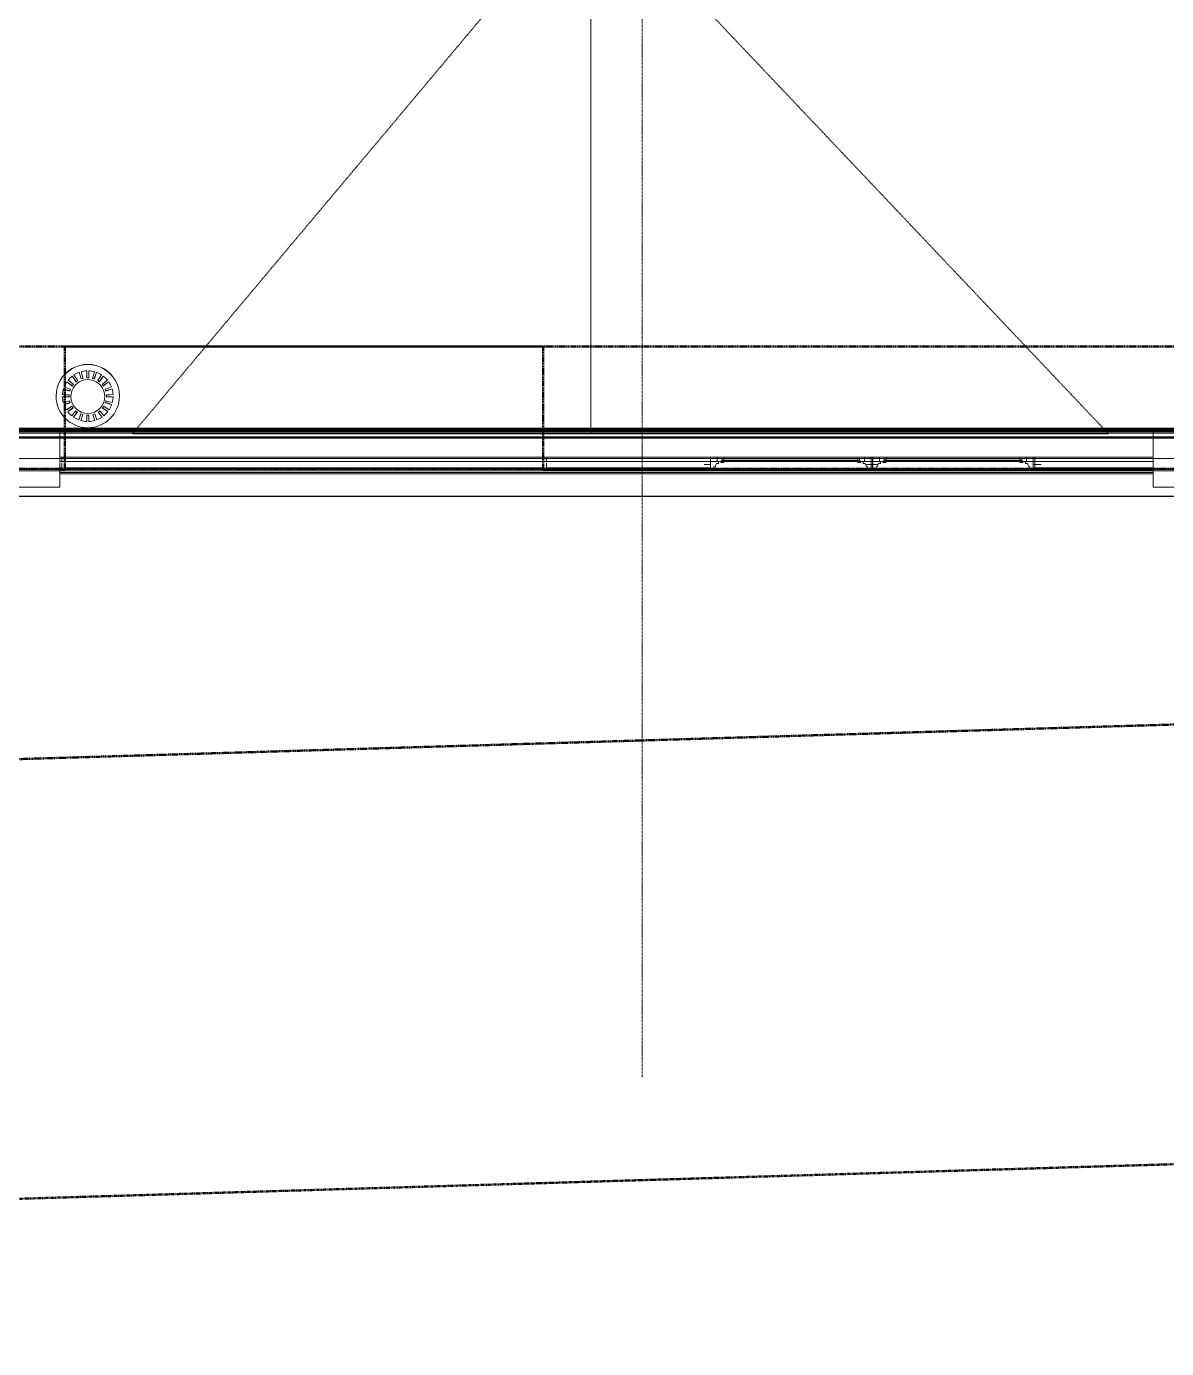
# Model space of a CAD drawing. Header units: inches. Extents: x -4235 to -464, y 9767 to 12269.
# Drawn here: x -2646 to -2376.2, y 9772 to 10084.9 of the extents above; entities that cross this region are included whole.
import ezdxf

# ---------------------------------------------------------------- set-up
doc = ezdxf.new("R2010")
doc.units = ezdxf.units.IN
doc.header["$MEASUREMENT"] = 0
for name, pattern in [('Dash 1_16_', [0.125, 0.0625, -0.0625]), ('Double Dash 3_8_', [1, 0.375, -0.125, 0.125, -0.125, 0.125, -0.125]), ('Grid Line 1_2_', [0.875, 0.5, -0.125, 0.125, -0.125])]:
    doc.linetypes.add(name, pattern=pattern)
for name, color, linetype, lineweight in [('A-GENM', 5, 'Continuous', 9), ('A-GLAZ-1', 151, 'Continuous', 9), ('A-GLAZ-2', 151, 'Continuous', 20), ('A-ROOF', 132, 'Continuous', 13), ('A-ROOF-1', 10, 'Dash 1_16_', 9), ('A-ROOF-2', 7, 'Dash 1_16_', 9), ('A-WALL-1', 113, 'Continuous', 9), ('C-PROP-LINE', 91, 'Double Dash 3_8_', 50), ('C-PROP-LINE-1', 91, 'Dash 1_16_', 50), ('M-EQPM', 50, 'Continuous', 9), ('S-GRID-1', 1, 'Grid Line 1_2_', 9)]:
    doc.layers.add(name, color=color, linetype=linetype, lineweight=lineweight)

# ---------------------------------------------------------------- blocks, each defined once
blk = doc.blocks.new('Basic Wall _ EXT - FIBER CEMENT - LARGE - ___-2505169-BACKGROUND - ROOF PLAN')
at = {"layer": 'A-WALL-1'}
for p, q in [((-2638.11, 9981.94), (-2636.92, 9981.94)), ((-2636.92, 9981.94), (-2638.11, 9981.94)), ((-2636.92, 9981.91), (-2638.11, 9981.91)), ((-2636.92, 9981.91), (-2638.11, 9981.91)), ((-2636.92, 9981.79), (-2636.92, 9981.91)), ((-2636.92, 9981.5), (-2636.92, 9981.62)), ((-2636.92, 9980.52), (-2636.92, 9981.49)), ((-2523.72, 9981.94), (-2484.14, 9981.94)), ((-2484.14, 9981.94), (-2523.72, 9981.94)), ((-2484.14, 9981.91), (-2523.72, 9981.91)), ((-2484.14, 9981.91), (-2523.72, 9981.91)), ((-2446.11, 9981.94), (-2445.74, 9981.94)), ((-2445.74, 9981.94), (-2446.11, 9981.94)), ((-2445.74, 9981.91), (-2446.11, 9981.91)), ((-2445.74, 9981.91), (-2446.11, 9981.91)), ((-2407.71, 9981.94), (-2379.31, 9981.94)), ((-2379.31, 9981.94), (-2407.71, 9981.94)), ((-2379.31, 9981.91), (-2407.71, 9981.91)), ((-2379.31, 9981.91), (-2407.71, 9981.91)), ((-2636.92, 9979.9), (-2638.11, 9979.9)), ((-2636.92, 9979.9), (-2638.11, 9979.9)), ((-2638.11, 9979.87), (-2636.92, 9979.87)), ((-2636.92, 9979.87), (-2638.11, 9979.87)), ((-2636.92, 9979.9), (-2636.92, 9980.07)), ((-2636.92, 9980.07), (-2636.92, 9979.87)), ((-2636.92, 9979.87), (-2636.92, 9979.9)), ((-2523.72, 9980.41), (-2523.72, 9980.36)), ((-2523.72, 9980.36), (-2523.72, 9980.41)), ((-2523.72, 9980.07), (-2523.72, 9979.9)), ((-2523.72, 9979.87), (-2523.72, 9980.07)), ((-2523.72, 9979.9), (-2523.72, 9979.87)), ((-2484.14, 9979.9), (-2523.72, 9979.9)), ((-2484.14, 9979.9), (-2523.72, 9979.9)), ((-2523.72, 9979.87), (-2484.14, 9979.87)), ((-2484.14, 9979.87), (-2523.72, 9979.87)), ((-2445.74, 9979.9), (-2446.11, 9979.9)), ((-2445.74, 9979.9), (-2446.11, 9979.9)), ((-2446.11, 9979.87), (-2445.74, 9979.87)), ((-2445.74, 9979.87), (-2446.11, 9979.87)), ((-2379.31, 9979.9), (-2407.71, 9979.9)), ((-2379.31, 9979.9), (-2407.71, 9979.9)), ((-2407.71, 9979.87), (-2379.31, 9979.87)), ((-2379.31, 9979.87), (-2407.71, 9979.87))]:
    blk.add_line(p, q, dxfattribs=at)
blk = doc.blocks.new('Basic Wall _ EXT - FIBER CEMENT - LARGE - ___-2162463-BACKGROUND - ROOF PLAN')
at = {"layer": 'A-WALL-1'}
for p, q in [((-2638.11, 9981.94), (-2379.31, 9981.94)), ((-2379.31, 9981.94), (-2638.11, 9981.94)), ((-2379.31, 9981.91), (-2638.11, 9981.91)), ((-2379.31, 9981.91), (-2638.11, 9981.91)), ((-2379.31, 9979.32), (-2638.11, 9979.32)), ((-2379.31, 9979.31), (-2638.11, 9979.31)), ((-2379.31, 9979.31), (-2638.11, 9979.31)), ((-2379.31, 9979.3), (-2638.11, 9979.3)), ((-2379.31, 9979.28), (-2638.11, 9979.28)), ((-2379.31, 9979.28), (-2638.11, 9979.28)), ((-2638.11, 9978.98), (-2379.31, 9978.98))]:
    blk.add_line(p, q, dxfattribs=at)
blk = doc.blocks.new('Basic Wall _ EXT - FIBER CEMENT - SMALL - ___-2145937-BACKGROUND - ROOF PLAN')
at = {"layer": 'A-WALL-1'}
for p, q in [((-2075.54, 9987.44), (-3853.48, 9987.44)), ((-2075.54, 9987.44), (-3853.48, 9987.44)), ((-2075.62, 9987.51), (-3853.4, 9987.51)), ((-2075.62, 9987.51), (-3853.4, 9987.51)), ((-3853.2, 9987.72), (-2075.83, 9987.72)), ((-2075.83, 9987.72), (-3853.2, 9987.72)), ((-3852.33, 9988.59), (-2076.7, 9988.59)), ((-2076.7, 9988.59), (-3852.33, 9988.59)), ((-2077.05, 9988.94), (-3851.97, 9988.94)), ((-2077.1, 9988.99), (-3851.93, 9988.99)), ((-2077.11, 9989), (-3851.92, 9989)), ((-2077.18, 9989.07), (-3851.85, 9989.07)), ((-2077.17, 9989.06), (-3851.85, 9989.06)), ((-2077.17, 9989.06), (-3851.85, 9989.06)), ((-2077.2, 9989.09), (-3851.82, 9989.09)), ((-2077.24, 9989.13), (-3851.78, 9989.13)), ((-2077.25, 9989.14), (-3851.77, 9989.14)), ((-2077.4, 9989.29), (-3851.63, 9989.29)), ((-2077.6, 9989.49), (-3851.42, 9989.49)), ((-2077.67, 9989.56), (-3851.35, 9989.56)), ((-2077.8, 9989.69), (-3851.22, 9989.69)), ((-2077.91, 9989.8), (-3851.11, 9989.8)), ((-2070.72, 9982.61), (-3858.3, 9982.61)), ((-2070.72, 9982.61), (-3858.3, 9982.61)), ((-2067.77, 9979.66), (-3861.25, 9979.66)), ((-2067.84, 9979.73), (-3861.19, 9979.73)), ((-3860.81, 9980.11), (-2068.22, 9980.11)), ((-2068.29, 9980.19), (-3860.73, 9980.19)), ((-2068.29, 9980.19), (-3860.73, 9980.19)), ((-3867.29, 9973.63), (-2061.73, 9973.63)), ((-2061.73, 9973.63), (-3867.29, 9973.63)), ((-2061.81, 9973.7), (-3867.21, 9973.7)), ((-2061.81, 9973.7), (-3867.21, 9973.7))]:
    blk.add_line(p, q, dxfattribs=at)
blk = doc.blocks.new('Window-Double_Hung-Andersen-400_Series-Tilt_Wash - DOUBLE HUNG - COTTAGE - 3RD FLOOR-2888871-BACKGROUND - ROOF PLAN')
at = {"layer": 'A-GLAZ-1'}
for p, q in [((-16.29, -2.13), (-15.7, -2.13)), ((-16.29, -2.5), (-15.7, -2.5)), ((-15.82, -2.5), (-15.82, -2.13)), ((-15.7, -2), (15.7, -2)), ((-15.7, -2.13), (15.7, -2.13)), ((-15.7, -2.5), (15.7, -2.5)), ((-15.7, -2.63), (15.7, -2.63)), ((16.29, -2.13), (15.7, -2.13)), ((16.29, -2.5), (15.7, -2.5)), ((15.82, -2.5), (15.82, -2.13))]:
    blk.add_line(p, q, dxfattribs=at)
at = {"layer": 'A-GLAZ-2'}
for p, q in [((-19.01, -2.01), (-19.01, -1.69)), ((-19.01, -2.69), (-19.01, -2.01)), ((-19.01, -2.89), (-19.01, -2.72)), ((-19.01, -3.57), (-19.01, -3)), ((-17.42, -2.01), (-17.42, -1.69)), ((-17.42, -2.69), (-17.42, -2.01)), ((-17.42, -2.75), (-16.57, -2.75)), ((-17.14, -2.89), (-17.14, -2.75)), ((-17.14, -3.19), (-17.14, -3)), ((-16.57, -2.63), (-16.57, -2.69)), ((-15.7, -2.63), (-16.57, -2.63)), ((-16.57, -2.72), (-16.57, -2.89)), ((-15.86, -2.97), (-16.57, -2.97)), ((-15.7, -2), (-16.29, -2)), ((-16.29, -2.63), (-16.29, -2.01)), ((-15.82, -2.89), (-15.74, -2.72)), ((-15.78, -1.69), (-15.7, -2)), ((-15.73, -2.69), (-15.7, -2.63)), ((15.78, -1.69), (15.7, -2)), ((15.7, -2), (16.29, -2)), ((15.73, -2.69), (15.7, -2.63)), ((15.7, -2.63), (16.57, -2.63)), ((15.82, -2.89), (15.74, -2.72)), ((15.84, -2.94), (15.82, -2.9)), ((15.86, -2.97), (16.57, -2.97)), ((16.29, -2.63), (16.29, -2.01)), ((16.57, -2.63), (16.57, -2.69)), ((16.57, -2.72), (16.57, -2.89)), ((17.42, -2.75), (16.57, -2.75)), ((16.57, -2.9), (16.57, -2.94)), ((17.14, -2.89), (17.14, -2.75)), ((17.14, -2.94), (17.14, -2.9)), ((17.14, -3.19), (17.14, -3)), ((17.42, -2.01), (17.42, -1.69)), ((17.42, -2.69), (17.42, -2.01)), ((19.01, -1.69), (19.01, -2.01)), ((19.01, -2.01), (19.01, -2.69)), ((19.01, -2.72), (19.01, -2.89)), ((19.01, -2.9), (19.01, -2.94)), ((19.01, -3), (19.01, -3.66)), ((-19.01, -3.44), (-20.51, -3.44)), ((-19.01, -4.11), (-19.01, -3.58)), ((-19.01, -4.21), (-19.01, -4.16)), ((-19.01, -4.27), (-19.01, -4.22)), ((-19.01, -4.39), (-19.01, -4.34)), ((-19.01, -4.81), (-19.01, -4.56)), ((19.01, -4.81), (-19.01, -4.81)), ((-18.2, -4), (-17.92, -4)), ((-18.2, -4.11), (-18.2, -4)), ((-18.2, -4.21), (-18.2, -4.16)), ((-18.2, -4.27), (-18.2, -4.22)), ((-18.2, -4.39), (-18.2, -4.34)), ((-18.2, -4.81), (-18.2, -4.56)), ((-17.92, -4), (-17.76, -3.58)), ((-17.76, -3.57), (-17.61, -3.19)), ((-17.61, -3.19), (-17.14, -3.19)), ((17.61, -3.19), (17.14, -3.19)), ((17.79, -3.65), (17.61, -3.19)), ((17.92, -4), (17.79, -3.66)), ((18.2, -4), (17.92, -4)), ((18.2, -4.11), (18.2, -4)), ((18.2, -4.21), (18.2, -4.16)), ((18.2, -4.27), (18.2, -4.22)), ((18.2, -4.39), (18.2, -4.34)), ((18.2, -4.81), (18.2, -4.56)), ((19.01, -3.44), (20.51, -3.44)), ((19.01, -3.66), (19.01, -4.11)), ((19.01, -4.16), (19.01, -4.21)), ((19.01, -4.22), (19.01, -4.27)), ((19.01, -4.34), (19.01, -4.39)), ((19.01, -4.56), (19.01, -4.81))]:
    blk.add_line(p, q, dxfattribs=at)
blk = doc.blocks.new('Window-Double_Hung-Andersen-400_Series-Tilt_Wash - DOUBLE HUNG - REVERSE COTTAGE - 2ND FLOOR-2888952-BACKGROUND - ROOF PLAN')
at = {"layer": 'A-GLAZ-2'}
for p, q in [((19.01, -1.69), (19.01, -2.01)), ((19.01, -2.01), (19.01, -2.69)), ((19.01, -2.72), (19.01, -2.89)), ((19.01, -2.9), (19.01, -2.94)), ((19.01, -3), (19.01, -3.66)), ((-19.39, -3.44), (-19.76, -3.44)), ((19.01, -4.81), (18.64, -4.81)), ((19.01, -3.44), (20.51, -3.44)), ((19.01, -3.66), (19.01, -4.11)), ((19.01, -4.16), (19.01, -4.21)), ((19.01, -4.22), (19.01, -4.27)), ((19.01, -4.34), (19.01, -4.39)), ((19.01, -4.56), (19.01, -4.76)), ((19.01, -4.76), (19.01, -4.81))]:
    blk.add_line(p, q, dxfattribs=at)
blk = doc.blocks.new('Window-Double_Hung-Andersen-400_Series-Tilt_Wash - DOUBLE HUNG - COTTAGE - 3RD FLOOR-V74-BACKGROUND - ROOF PLAN')
at = {"layer": 'A-GLAZ-1'}
for p, q in [((-16.29, -2.13), (-15.7, -2.13)), ((-16.29, -2.5), (-15.7, -2.5)), ((-15.82, -2.5), (-15.82, -2.13)), ((-15.7, -2), (15.7, -2)), ((-15.7, -2.13), (15.7, -2.13)), ((-15.7, -2.5), (15.7, -2.5)), ((-15.7, -2.63), (15.7, -2.63)), ((16.29, -2.13), (15.7, -2.13)), ((16.29, -2.5), (15.7, -2.5)), ((15.82, -2.5), (15.82, -2.13))]:
    blk.add_line(p, q, dxfattribs=at)
at = {"layer": 'A-GLAZ-2'}
for p, q in [((-19.01, -2.01), (-19.01, -1.69)), ((-19.01, -2.69), (-19.01, -2.01)), ((-19.01, -2.88), (-19.01, -2.72)), ((-19.01, -3.48), (-19.01, -3)), ((-17.42, -2.01), (-17.42, -1.69)), ((-17.42, -2.69), (-17.42, -2.01)), ((-17.42, -2.75), (-16.57, -2.75)), ((-17.14, -2.88), (-17.14, -2.75)), ((-17.14, -3.19), (-17.14, -3)), ((-16.57, -2.63), (-16.57, -2.69)), ((-15.7, -2.63), (-16.57, -2.63)), ((-16.57, -2.72), (-16.57, -2.88)), ((-15.86, -2.97), (-16.57, -2.97)), ((-15.7, -2), (-16.29, -2)), ((-16.29, -2.63), (-16.29, -2.01)), ((-15.82, -2.88), (-15.74, -2.72)), ((-15.78, -1.69), (-15.7, -2)), ((-15.73, -2.69), (-15.7, -2.63)), ((15.78, -1.69), (15.7, -2)), ((15.7, -2), (16.29, -2)), ((15.73, -2.69), (15.7, -2.63)), ((15.7, -2.63), (16.57, -2.63)), ((15.82, -2.89), (15.74, -2.72)), ((15.86, -2.97), (16.57, -2.97)), ((16.29, -2.63), (16.29, -2.01)), ((16.57, -2.63), (16.57, -2.69)), ((16.57, -2.72), (16.57, -2.89)), ((17.42, -2.75), (16.57, -2.75)), ((17.14, -2.89), (17.14, -2.75)), ((17.14, -3.19), (17.14, -3)), ((17.42, -2.01), (17.42, -1.69)), ((17.42, -2.69), (17.42, -2.01)), ((19.01, -1.69), (19.01, -2.01)), ((19.01, -2.01), (19.01, -2.69)), ((19.01, -2.72), (19.01, -2.89)), ((19.01, -3), (19.01, -3.57)), ((-19.01, -3.44), (-20.51, -3.44)), ((-19.01, -4.11), (-19.01, -3.49)), ((-19.01, -4.21), (-19.01, -4.16)), ((-19.01, -4.27), (-19.01, -4.22)), ((-19.01, -4.39), (-19.01, -4.34)), ((-19.01, -4.81), (-19.01, -4.56)), ((19.01, -4.81), (-19.01, -4.81)), ((-18.2, -4), (-17.92, -4)), ((-18.2, -4.11), (-18.2, -4)), ((-18.2, -4.21), (-18.2, -4.16)), ((-18.2, -4.27), (-18.2, -4.22)), ((-18.2, -4.39), (-18.2, -4.34)), ((-18.2, -4.81), (-18.2, -4.56)), ((-17.92, -4), (-17.72, -3.49)), ((-17.72, -3.48), (-17.61, -3.19)), ((-17.61, -3.19), (-17.14, -3.19)), ((17.61, -3.19), (17.14, -3.19)), ((17.75, -3.57), (17.61, -3.19)), ((17.92, -4), (17.76, -3.57)), ((18.2, -4), (17.92, -4)), ((18.2, -4.11), (18.2, -4)), ((18.2, -4.21), (18.2, -4.16)), ((18.2, -4.27), (18.2, -4.22)), ((18.2, -4.39), (18.2, -4.34)), ((18.2, -4.81), (18.2, -4.56)), ((19.01, -3.44), (20.51, -3.44)), ((19.01, -3.57), (19.01, -4.11)), ((19.01, -4.16), (19.01, -4.21)), ((19.01, -4.22), (19.01, -4.27)), ((19.01, -4.34), (19.01, -4.39)), ((19.01, -4.56), (19.01, -4.81))]:
    blk.add_line(p, q, dxfattribs=at)
blk = doc.blocks.new('Family1 - SCUPPER - east_west-V150-BACKGROUND - ROOF PLAN')
at = {"layer": 'A-GENM'}
for p, q in [((-5, 8.81), (5, 8.81)), ((-5, 4.97), (-5, 8.81)), ((5, 8.81), (5, 4.97)), ((-5, 4.56), (-5, 4.97)), ((-5, 4.34), (-5, 4.39)), ((-5, 4.28), (-5, 4.33)), ((-5, 4.22), (-5, 4.27)), ((-5, 4.16), (-5, 4.21)), ((-5, 3), (-5, 4.11)), ((5, 4.97), (5, 4.56)), ((5, 4.39), (5, 4.34)), ((5, 4.33), (5, 4.28)), ((5, 4.27), (5, 4.22)), ((5, 4.21), (5, 4.16)), ((5, 4.11), (5, 3)), ((-5, 2.9), (-5, 2.94)), ((-5, 2.01), (-5, 2.89)), ((-5, -2.81), (-5, 2.01)), ((5, 2.94), (5, 2.9)), ((5, 2.89), (5, 2.01)), ((5, 2.01), (5, -2.81)), ((-5, -2.89), (-5, -2.81)), ((-5, -3.09), (-5, -2.89)), ((-5, -3.96), (-5, -3.09)), ((5, -2.81), (5, -2.89)), ((5, -2.93), (5, -3.09)), ((5, -3.09), (5, -3.96)), ((-5, -4.26), (-5, -3.96)), ((-5, -4.33), (-5, -4.27)), ((5, -4.44), (-5, -4.44)), ((5, -3.96), (5, -4.26)), ((5, -4.27), (5, -4.33))]:
    blk.add_line(p, q, dxfattribs=at)
blk = doc.blocks.new('Family1 - SCUPPER - east_west-V154-BACKGROUND - ROOF PLAN')
at = {"layer": 'A-GENM'}
for p, q in [((-5, 8.81), (5, 8.81)), ((-5, 4.97), (-5, 8.81)), ((5, 8.81), (5, 4.97)), ((-5, 4.56), (-5, 4.97)), ((-5, 3), (-5, 4.11)), ((5, 4.97), (5, 4.56)), ((5, 4.11), (5, 3)), ((-5, 2.01), (-5, 2.84)), ((-5, -2.81), (-5, 2.01)), ((5, 2.84), (5, 2.01)), ((5, 2.01), (5, -2.81)), ((-5, -2.89), (-5, -2.81)), ((-5, -3.09), (-5, -2.89)), ((-5, -3.96), (-5, -3.09)), ((5, -2.81), (5, -2.89)), ((5, -2.89), (5, -3.09)), ((5, -3.09), (5, -3.96)), ((-5, -4.26), (-5, -3.96)), ((-5, -4.33), (-5, -4.28)), ((5, -4.44), (-5, -4.44)), ((5, -3.96), (5, -4.26))]:
    blk.add_line(p, q, dxfattribs=at)
blk = doc.blocks.new('22142613 - Roof Drains - Type A - 15_ Strainer - 8_ Drain-V169-BACKGROUND - ROOF PLAN')
at = {"layer": 'M-EQPM'}
for p, q in [((-3563.23, 10003.01), (-3562.72, 10001.43)), ((-3559.63, 10001.43), (-3559.12, 10003.01)), ((-3566.12, 10000.77), (-3564.81, 9999.81)), ((-3564.85, 10002.12), (-3563.88, 10000.79)), ((-3558.46, 10000.79), (-3557.5, 10002.12)), ((-3557.54, 9999.81), (-3556.23, 10000.77)), ((-3568.67, 9997.4), (-3568.67, 9997.37)), ((-3567.17, 9997.23), (-3565.6, 9997.23)), ((-3566.92, 9999.09), (-3565.4, 9998.59)), ((-3565.17, 9997.61), (-3565.17, 9997.4)), ((-3557.17, 9997.4), (-3557.17, 9997.61)), ((-3556.95, 9998.59), (-3555.42, 9999.09)), ((-3556.75, 9997.23), (-3555.18, 9997.23)), ((-3553.67, 9997.37), (-3553.67, 9997.4)), ((-3566.83, 9995.38), (-3565.36, 9995.86)), ((-3565.93, 9993.72), (-3564.7, 9994.62)), ((-3564.55, 9992.41), (-3563.66, 9993.63)), ((-3558.68, 9993.63), (-3557.8, 9992.41)), ((-3557.65, 9994.62), (-3556.42, 9993.72)), ((-3556.99, 9995.86), (-3555.51, 9995.38)), ((-3562.82, 9991.61), (-3562.36, 9993.03)), ((-3559.99, 9993.03), (-3559.53, 9991.61))]:
    blk.add_line(p, q, dxfattribs=at)
at = {"layer": 'M-EQPM', "flags": 128}
for points in [[(-3562.75, 10001.43), (-3562.99, 10002.22), (-3563.23, 10003.01)], [(-3562.76, 10003.16), (-3562.51, 10002.37), (-3562.27, 10001.58)], [(-3561.42, 10001.71), (-3561.42, 10002.54), (-3561.42, 10003.37)], [(-3560.92, 10003.37), (-3560.92, 10002.54), (-3560.92, 10001.71)], [(-3560.08, 10001.58), (-3559.84, 10002.37), (-3559.59, 10003.16)], [(-3559.12, 10003.01), (-3559.36, 10002.22), (-3559.6, 10001.43)], [(-3566.76, 9999.56), (-3566.01, 9999.28), (-3565.26, 9998.99)], [(-3564.85, 9999.76), (-3565.48, 10000.26), (-3566.12, 10000.77)], [(-3565.82, 10001.17), (-3565.18, 10000.66), (-3564.54, 10000.16)], [(-3563.92, 10000.76), (-3564.39, 10001.44), (-3564.85, 10002.12)], [(-3564.44, 10002.41), (-3563.98, 10001.73), (-3563.51, 10001.04)], [(-3558.83, 10001.04), (-3558.37, 10001.73), (-3557.91, 10002.41)], [(-3557.5, 10002.12), (-3557.96, 10001.44), (-3558.42, 10000.76)], [(-3557.8, 10000.16), (-3557.16, 10000.66), (-3556.53, 10001.17)], [(-3556.23, 10000.77), (-3556.86, 10000.26), (-3557.5, 9999.76)], [(-3557.09, 9998.99), (-3556.34, 9999.28), (-3555.59, 9999.56)], [(-3565.6, 9997.15), (-3566.38, 9997.19), (-3567.17, 9997.23)], [(-3567.16, 9997.73), (-3566.37, 9997.69), (-3565.58, 9997.65)], [(-3565.43, 9998.52), (-3566.17, 9998.8), (-3566.92, 9999.09)], [(-3555.42, 9999.09), (-3556.17, 9998.8), (-3556.92, 9998.52)], [(-3556.76, 9997.65), (-3555.97, 9997.69), (-3555.18, 9997.73)], [(-3555.18, 9997.23), (-3555.96, 9997.19), (-3556.75, 9997.15)], [(-3566.98, 9995.86), (-3566.23, 9996.06), (-3565.48, 9996.26)], [(-3565.34, 9995.78), (-3566.08, 9995.58), (-3566.83, 9995.38)], [(-3566.22, 9994.13), (-3565.58, 9994.55), (-3564.94, 9994.97)], [(-3564.66, 9994.56), (-3565.29, 9994.14), (-3565.93, 9993.72)], [(-3564.95, 9992.71), (-3564.49, 9993.31), (-3564.02, 9993.9)], [(-3563.62, 9993.6), (-3564.09, 9993.01), (-3564.55, 9992.41)], [(-3557.8, 9992.41), (-3558.26, 9993.01), (-3558.72, 9993.6)], [(-3558.32, 9993.9), (-3557.86, 9993.31), (-3557.4, 9992.71)], [(-3556.42, 9993.72), (-3557.05, 9994.14), (-3557.69, 9994.56)], [(-3557.4, 9994.97), (-3556.77, 9994.55), (-3556.13, 9994.13)], [(-3555.51, 9995.38), (-3556.26, 9995.58), (-3557.01, 9995.78)], [(-3556.87, 9996.26), (-3556.12, 9996.06), (-3555.37, 9995.86)], [(-3563.3, 9991.76), (-3563.05, 9992.47), (-3562.81, 9993.18)], [(-3562.33, 9993.02), (-3562.58, 9992.31), (-3562.82, 9991.61)], [(-3561.42, 9991.38), (-3561.42, 9992.13), (-3561.42, 9992.87)], [(-3560.92, 9992.87), (-3560.92, 9992.13), (-3560.92, 9991.38)], [(-3559.53, 9991.61), (-3559.77, 9992.31), (-3560.01, 9993.02)], [(-3559.54, 9993.18), (-3559.3, 9992.47), (-3559.05, 9991.76)]]:
    blk.add_lwpolyline(points, dxfattribs=at)
at = {"layer": 'M-EQPM'}
for centre, major_axis, start_param, end_param in [((-3561.17, 9997.4), (7.5, 0), 0, 3.141593), ((-3561.17, 9997.37), (7.5, 0), 0, 3.141593), ((-3561.17, 9997.37), (6, 0), 1.921009, 2.146732), ((-3561.17, 9997.37), (6, 0), 1.612475, 1.83765), ((-3561.17, 9997.37), (6, 0), 1.303943, 1.529118), ((-3561.17, 9997.37), (6, 0), 0.994861, 1.220584), ((-3561.17, 9997.37), (6, 0), 2.540227, 2.768432), ((-3561.17, 9997.37), (6, 0), 2.230094, 2.456861), ((-3561.17, 9997.27), (4, 0), 0, 3.141593), ((-3561.17, 9997.29), (4.43, 0), 2.43676, 2.549818), ((-3561.17, 9997.29), (4.43, 0), 2.128072, 2.241119), ((-3561.17, 9997.29), (4.43, 0), 1.820803, 1.933842), ((-3561.17, 9997.29), (4.43, 0), 1.514279, 1.627314), ((-3561.17, 9997.29), (4.43, 0), 1.207751, 1.32079), ((-3561.17, 9997.29), (4.43, 0), 0.900473, 1.013521), ((-3561.17, 9997.29), (4.43, 0), 0.591774, 0.704832), ((-3561.17, 9997.37), (6, 0), 0.684732, 0.911499), ((-3561.17, 9997.37), (6, 0), 0.373161, 0.601365), ((-3561.17, 9997.37), (7.5, 0), 3.141593, 6.283185), ((-3561.17, 9997.37), (6, 0), 3.16507, 3.39675), ((-3561.17, 9997.37), (6, 0), 2.851802, 3.081699), ((-3561.17, 9997.29), (4.43, 0), 3.060354, 3.141593), ((-3561.17, 9997.29), (4.43, 0), 3.141593, 3.173424), ((-3561.17, 9997.29), (4.43, 0), 2.747406, 2.860472), ((-3561.17, 9997.27), (4, 0), 3.141593, 6.283185), ((-3561.17, 9997.29), (4.43, 0), 0.28112, 0.394187), ((-3561.17, 9997.29), (4.43, 0), 0, 0.081239), ((-3561.17, 9997.29), (4.43, 0), 6.251354, 6.283185), ((-3561.17, 9997.37), (6, 0), 0.059893, 0.289791), ((-3561.17, 9997.37), (6, 0), 6.028028, 6.259707), ((-3561.17, 9997.37), (6, 0), 3.48012, 3.713498), ((-3561.17, 9997.37), (6, 0), 3.796864, 4.031687), ((-3561.17, 9997.29), (4.43, 0), 3.375724, 3.488791), ((-3561.17, 9997.29), (4.43, 0), 3.693397, 3.806455), ((-3561.17, 9997.29), (4.43, 0), 4.013027, 4.126075), ((-3561.17, 9997.29), (4.43, 0), 5.298703, 5.411751), ((-3561.17, 9997.29), (4.43, 0), 5.618323, 5.731381), ((-3561.17, 9997.37), (6, 0), 5.393091, 5.627914), ((-3561.17, 9997.29), (4.43, 0), 5.935987, 6.049054), ((-3561.17, 9997.37), (6, 0), 5.71128, 5.944658), ((-3561.17, 9997.37), (6, 0), 4.11505, 4.350924), ((-3561.17, 9997.37), (6, 0), 4.434283, 4.67071), ((-3561.17, 9997.29), (4.43, 0), 4.334077, 4.447116), ((-3561.17, 9997.29), (4.43, 0), 4.655871, 4.768907), ((-3561.17, 9997.37), (6, 0), 4.754068, 4.990495), ((-3561.17, 9997.29), (4.43, 0), 4.977662, 5.090701), ((-3561.17, 9997.37), (6, 0), 5.073854, 5.309728)]:
    blk.add_ellipse(centre, major_axis=major_axis, ratio=0.999788, start_param=start_param, end_param=end_param, dxfattribs=at)
blk = doc.blocks.new('Family - ___-1878357-BACKGROUND - ROOF PLAN')
at = {"layer": 'C-PROP-LINE'}
blk.add_line((-3831.82, 9771.98), (-2096.45, 9823.93), dxfattribs=at)
blk = doc.blocks.new('Family - ___-2835860-BACKGROUND - ROOF PLAN')
at = {"layer": 'C-PROP-LINE-1'}
for p, q in [((-2636.92, 10009.09), (-2636.92, 9980.19)), ((-2523.72, 10009.09), (-2636.92, 10009.09)), ((-2523.72, 9980.19), (-2523.72, 10009.09)), ((-2636.92, 9980.19), (-3860.72, 9980.19)), ((-2067.92, 9980.19), (-2523.72, 9980.19))]:
    blk.add_line(p, q, dxfattribs=at)
blk = doc.blocks.new('Family - ___-2835903-BACKGROUND - ROOF PLAN')
at = {"layer": 'C-PROP-LINE-1'}
blk.add_line((-2096.82, 10009.09), (-3831.82, 10009.09), dxfattribs=at)
blk = doc.blocks.new('Family - ___-2835932-BACKGROUND - ROOF PLAN')
at = {"layer": 'C-PROP-LINE-1'}
blk.add_line((-2067.92, 9980.19), (-3860.72, 9980.19), dxfattribs=at)
blk = doc.blocks.new('Family - ___-2855424-BACKGROUND - ROOF PLAN')
at = {"layer": 'C-PROP-LINE-1'}
blk.add_line((-3987.11, 9871.38), (-600.6, 9972.76), dxfattribs=at)

msp = doc.modelspace()

# ---------------------------------------------------------------- linework, layer by layer
at = {"layer": 'A-ROOF'}
for p, q in [((-2512.41, 10117.7), (-2512.41, 9989.57)), ((-2512.41, 9989.4), (-2512.41, 9989.33))]:
    msp.add_line(p, q, dxfattribs=at)
at = {"layer": 'A-ROOF-1'}
for p, q in [((-2620.97, 9988.44), (-2620.6, 9988.89)), ((-2620.58, 9988.91), (-2620.54, 9988.95)), ((-2620.23, 9989.33), (-2620.17, 9989.4)), ((-2390.82, 9989.4), (-2390.75, 9989.33)), ((-2390.39, 9988.95), (-2390.34, 9988.9)), ((-2390.33, 9988.89), (-2389.91, 9988.44)), ((-2638.11, 9982.94), (-2379.31, 9982.94))]:
    msp.add_line(p, q, dxfattribs=at)
at = {"layer": 'A-ROOF-2'}
for p, q in [((-2620.03, 9989.57), (-2512.41, 10117.7)), ((-2512.41, 10117.7), (-2390.97, 9989.57))]:
    msp.add_line(p, q, dxfattribs=at)
at = {"layer": 'A-WALL-1'}
for p, q in [((-2077.17, 9989.06), (-3851.85, 9989.06)), ((-2638.11, 9988.91), (-2638.11, 9988.95)), ((-2638.11, 9981.79), (-2638.11, 9988.89)), ((-2620.6, 9988.89), (-2620.97, 9988.44)), ((-2620.97, 9988.44), (-2389.91, 9988.44)), ((-2620.54, 9988.95), (-2620.58, 9988.91)), ((-2512.41, 9988.91), (-2512.41, 9988.95)), ((-2512.41, 9988.44), (-2512.41, 9988.89)), ((-2390.34, 9988.9), (-2390.39, 9988.95)), ((-2389.91, 9988.44), (-2390.33, 9988.89)), ((-2379.31, 9988.95), (-2379.31, 9988.9)), ((-2379.31, 9988.89), (-2379.31, 9987.55)), ((-2379.31, 9987.51), (-2379.31, 9981.74)), ((-2379.31, 9982.94), (-2638.11, 9982.94)), ((-2638.11, 9980.52), (-2638.11, 9981.62)), ((-2637.67, 9981.94), (-2637.67, 9982.94)), ((-2637.67, 9981.79), (-2637.67, 9981.91)), ((-2637.67, 9981.5), (-2637.67, 9981.62)), ((-2637.67, 9980.52), (-2637.67, 9981.49)), ((-2636.92, 9982.61), (-2636.92, 9981.94)), ((-2636.92, 9981.91), (-2636.92, 9981.79)), ((-2636.92, 9981.62), (-2636.92, 9981.5)), ((-2636.92, 9981.49), (-2636.92, 9980.52)), ((-2522.97, 9982.94), (-2522.97, 9981.94)), ((-2522.97, 9981.91), (-2522.97, 9981.79)), ((-2522.97, 9981.62), (-2522.97, 9981.23)), ((-2522.97, 9981.23), (-2522.97, 9980.52)), ((-2484.14, 9982.94), (-2484.14, 9981.94)), ((-2484.14, 9981.91), (-2484.14, 9981.74)), ((-2484.14, 9981.62), (-2484.14, 9981.15)), ((-2484.14, 9981.14), (-2484.14, 9980.52)), ((-2446.11, 9981.94), (-2446.11, 9982.94)), ((-2446.11, 9981.74), (-2446.11, 9981.91)), ((-2446.11, 9981.06), (-2446.11, 9981.62)), ((-2446.11, 9980.52), (-2446.11, 9981.05)), ((-2445.74, 9982.94), (-2445.74, 9981.94)), ((-2445.74, 9981.91), (-2445.74, 9981.74)), ((-2445.74, 9981.62), (-2445.74, 9981.06)), ((-2445.74, 9981.05), (-2445.74, 9980.52)), ((-2407.71, 9981.94), (-2407.71, 9982.94)), ((-2407.71, 9981.74), (-2407.71, 9981.91)), ((-2407.71, 9981.68), (-2407.71, 9981.73)), ((-2407.71, 9980.97), (-2407.71, 9981.62)), ((-2407.71, 9980.52), (-2407.71, 9980.96)), ((-2407.34, 9981.94), (-2407.34, 9982.94)), ((-2407.34, 9981.74), (-2407.34, 9981.91)), ((-2407.34, 9981.68), (-2407.34, 9981.73)), ((-2407.34, 9980.97), (-2407.34, 9981.62)), ((-2407.34, 9980.52), (-2407.34, 9980.96)), ((-2379.31, 9981.73), (-2379.31, 9981.68)), ((-2379.31, 9981.62), (-2379.31, 9980.52)), ((-2068.3, 9980.19), (-3860.72, 9980.19)), ((-2638.11, 9980.44), (-2637.67, 9980.44)), ((-2523.72, 9980.44), (-2636.92, 9980.44)), ((-2523.72, 9980.41), (-2523.72, 9980.36)), ((-2522.97, 9980.44), (-2484.14, 9980.44)), ((-2484.14, 9980.47), (-2484.14, 9980.42)), ((-2484.14, 9980.41), (-2484.14, 9980.36)), ((-2484.14, 9980.28), (-2484.14, 9980.24)), ((-2446.11, 9980.42), (-2446.11, 9980.47)), ((-2446.11, 9980.44), (-2445.74, 9980.44)), ((-2446.11, 9980.36), (-2446.11, 9980.41)), ((-2446.11, 9980.24), (-2446.11, 9980.28)), ((-2445.74, 9980.47), (-2445.74, 9980.42)), ((-2445.74, 9980.41), (-2445.74, 9980.36)), ((-2445.74, 9980.28), (-2445.74, 9980.24)), ((-2407.71, 9980.42), (-2407.71, 9980.47)), ((-2407.71, 9980.36), (-2407.71, 9980.41)), ((-2407.71, 9980.24), (-2407.71, 9980.28)), ((-2407.34, 9980.42), (-2407.34, 9980.47)), ((-2407.34, 9980.44), (-2379.31, 9980.44)), ((-2407.34, 9980.36), (-2407.34, 9980.41)), ((-2407.34, 9980.24), (-2407.34, 9980.28)), ((-2379.31, 9980.47), (-2379.31, 9980.42)), ((-2379.31, 9980.41), (-2379.31, 9980.36)), ((-2379.31, 9980.34), (-2379.31, 9980.29)), ((-2379.31, 9980.28), (-2379.31, 9980.23))]:
    msp.add_line(p, q, dxfattribs=at)
at = {"layer": 'S-GRID-1'}
msp.add_line((-2500.32, 9836.18), (-2500.32, 12199.22), dxfattribs=at)

# ---------------------------------------------------------------- block references
at = {"layer": 'A-GENM', "rotation": 180}
for name, p in [('Family1 - SCUPPER - east_west-V154-BACKGROUND - ROOF PLAN', (-2643.11, 9984.63)), ('Family1 - SCUPPER - east_west-V150-BACKGROUND - ROOF PLAN', (-2374.31, 9984.63))]:
    msp.add_blockref(name, p, dxfattribs=at)
at = {"layer": 'A-GLAZ-1'}
for name, p in [('Window-Double_Hung-Andersen-400_Series-Tilt_Wash - DOUBLE HUNG - COTTAGE - 3RD FLOOR-V74-BACKGROUND - ROOF PLAN', (-2465.12, 9984.63)), ('Window-Double_Hung-Andersen-400_Series-Tilt_Wash - DOUBLE HUNG - COTTAGE - 3RD FLOOR-2888871-BACKGROUND - ROOF PLAN', (-2426.72, 9984.63)), ('Window-Double_Hung-Andersen-400_Series-Tilt_Wash - DOUBLE HUNG - REVERSE COTTAGE - 2ND FLOOR-2888952-BACKGROUND - ROOF PLAN', (-2426.35, 9984.63))]:
    msp.add_blockref(name, p, dxfattribs=at)
at = {"layer": 'A-WALL-1'}
for name in ['Basic Wall _ EXT - FIBER CEMENT - SMALL - ___-2145937-BACKGROUND - ROOF PLAN', 'Basic Wall _ EXT - FIBER CEMENT - LARGE - ___-2162463-BACKGROUND - ROOF PLAN', 'Basic Wall _ EXT - FIBER CEMENT - LARGE - ___-2505169-BACKGROUND - ROOF PLAN']:
    msp.add_blockref(name, (0, 0), dxfattribs=at)
at = {"layer": 'C-PROP-LINE'}
msp.add_blockref('Family - ___-1878357-BACKGROUND - ROOF PLAN', (0, 0), dxfattribs=at)
at = {"layer": 'C-PROP-LINE-1'}
for name in ['Family - ___-2835860-BACKGROUND - ROOF PLAN', 'Family - ___-2835932-BACKGROUND - ROOF PLAN', 'Family - ___-2835903-BACKGROUND - ROOF PLAN', 'Family - ___-2855424-BACKGROUND - ROOF PLAN']:
    msp.add_blockref(name, (0, 0), dxfattribs=at)
at = {"layer": 'M-EQPM'}
msp.add_blockref('22142613 - Roof Drains - Type A - 15_ Strainer - 8_ Drain-V169-BACKGROUND - ROOF PLAN', (929.65, 0), dxfattribs=at)

doc.saveas('drawing.dxf')
